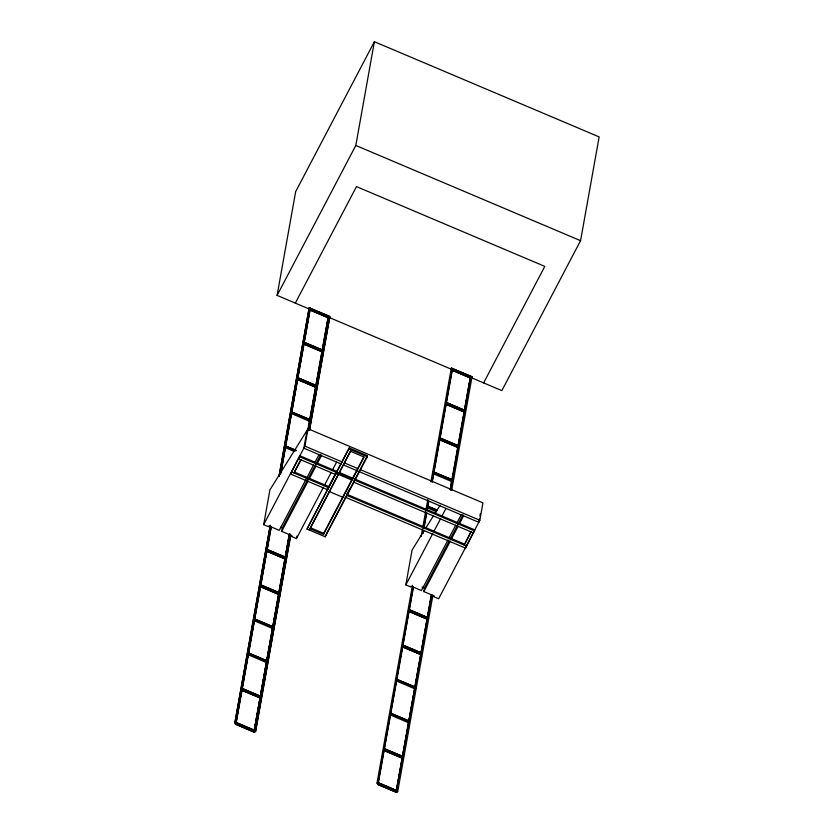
<?xml version="1.0" encoding="UTF-8"?>
<svg xmlns="http://www.w3.org/2000/svg" width="834" height="834" viewBox="0 0 834 834"><rect width="100%" height="100%" fill="white"/><g stroke="black" fill="none" stroke-linecap="round" stroke-linejoin="round"><path stroke-width="1.25" d="M309.508 430.261L329.868 316.513L309.216 307.767L310.165 308.351L309.716 309.216L277.096 295.392L295.663 191.632L374.383 41.7L599.146 136.912L580.568 240.682L501.849 390.614L471.637 377.812M313.605 464.934L279.265 530.341L268.944 525.962L268.538 526.723L263.68 524.659L269.903 489.902L308.017 428.77L482.959 502.881L479.852 520.26L438.632 598.781L433.774 596.717L434.17 595.956L423.839 591.587L424.464 588.106L449.161 541.068M289.857 533.552L254.026 732.085L235.438 724.204L235.886 723.349L234.854 722.911L270.237 525.232M278.994 476.339L309.133 307.913M234.854 722.911L270.091 526.358M279.067 476.193L309.216 307.767M235.438 724.204L236.804 716.583M237.263 714.04L238.399 707.68M238.858 705.137L239.306 702.593M239.765 700.049L240.901 693.69M242.037 687.331L242.496 684.787M242.955 682.243L243.403 679.7M243.862 677.156L244.31 674.612M244.769 672.068L245.227 669.525M246.364 663.176L246.822 660.632M247.271 658.089L248.407 651.729M248.866 649.186L249.324 646.642M249.773 644.098L250.919 637.739M251.368 635.195L252.504 628.836M252.963 626.292L253.421 623.749M254.662 616.816L255.11 614.272M255.569 611.729L256.705 605.369M257.164 602.826L259.207 591.389M259.666 588.846L260.125 586.302M260.573 583.758L261.032 581.215M261.49 578.671L262.627 572.312M263.085 569.768L263.534 567.224M263.992 564.681L265.129 558.321M265.587 555.778L266.494 550.701M267.172 546.885L267.631 544.341M268.089 541.798L269.226 535.438M269.684 532.895L270.133 530.351M280.485 472.555L280.933 470.011M281.392 467.467L281.85 464.924M282.299 462.38L283.435 456.021M283.894 453.477L285.03 447.118M285.489 444.574L285.947 442.03M286.396 439.487L286.854 436.943M287.303 434.41L287.761 431.866M288.898 425.507L289.356 422.963M289.815 420.419L290.951 414.06M291.285 412.215L291.733 409.671M292.192 407.128L292.64 404.584M293.099 402.04L293.558 399.496M294.006 396.953L295.153 390.593M295.601 388.05L297.655 376.603M298.103 374.059L299.25 367.711M299.698 365.167L300.157 362.623M301.293 356.264L301.752 353.72M302.2 351.177L302.659 348.633M303.117 346.089L303.566 343.545M304.024 341.002L305.161 334.642M305.619 332.099L306.078 329.555M306.526 327.011L307.663 320.652M308.121 318.119L309.258 311.76M238.576 707.753L235.626 724.287L236.158 723.276M239.035 705.21L241.089 693.763M241.714 690.218L242.246 689.207L260.469 696.932L259.937 697.943L241.714 690.218L259.958 697.839M242.225 687.414L242.673 684.87M243.132 682.327L243.591 679.783M244.039 677.239L247.906 655.618M249.053 649.259L251.097 637.812M251.555 635.279L252.692 628.919M253.15 626.376L253.599 623.832M254.182 620.611L254.693 619.693M254.839 616.899L256.893 605.453M257.341 602.909L259.395 591.462M259.854 588.919L266.671 550.774M267.36 546.958L269.403 535.511M269.862 532.968L270.998 526.608M281.569 467.54L283.623 456.094M284.081 453.56L285.218 447.201M285.666 444.658L286.125 442.114M286.583 439.57L291.129 414.133M291.462 412.288L297.154 380.502M297.331 379.501L315.575 387.112L316.086 386.205L297.863 378.49L297.331 379.501L315.554 387.216L316.023 386.257L297.801 378.532M297.602 377.958L299.427 367.784M299.886 365.24L301.929 353.793M302.388 351.25L309.445 311.833M235.886 723.349L271.04 526.942M280.474 474.233L310.165 308.351M271.3 526.869L236.095 723.318L254.318 731.043L253.849 732.002L235.636 724.183M280.964 472.888L310.425 308.278L309.894 309.289M327.772 489.777L290.618 474.035L290.805 472.993M291.869 470.97L291.681 472.013L328.846 487.754M323.456 487.192L296.487 538.556L291.629 536.502L292.025 535.741L281.694 531.362L282.319 527.891L320.871 454.457M298.791 457.803L298.603 458.846L335.768 474.588M290.618 474.035L299.854 455.771L336.999 471.512M277.096 295.392L355.805 145.46L374.383 41.7M306.954 430.803L303.837 448.181L340.981 463.912M253.849 732.002L289.221 534.333M263.68 524.659L304.9 446.148L328.116 317.014M254.026 732.085L284.853 559.843M285.311 557.3L289.408 534.406M307.944 430.834L310.112 419.575M309.873 420.086L315.554 388.3M316.013 385.756L328.304 317.087M254.318 731.043L289.534 534.594M308.299 429.75L328.648 315.992L310.352 308.434M308.392 429.979L328.752 316.222L329.784 316.659L309.424 430.407M254.485 731.22L255.517 731.658L290.659 535.261M255.517 731.658L290.743 535.105M296.487 538.556L296.925 536.074M307.016 529.058L349.217 447.973L367.44 455.698L367.262 456.74L325.239 536.783L307.016 529.058L349.217 447.973M309.445 530.09L309.633 529.048M310.154 528.746L310.342 527.703L323.696 533.364L323.519 534.406L310.154 528.746L350.947 450.35L310.936 526.567M326.886 490.528L336.112 472.263L335.925 473.305L351.865 480.061M325.239 536.783L325.427 535.741M325.948 535.438L326.136 534.396M345.109 498.242L345.297 497.2M354.148 481.02L354.335 479.977M366.553 458.085L366.741 457.042M447.921 540.067L421.41 590.555L411.089 586.177L410.693 586.938L405.824 584.884L412.048 550.127L424.183 530.539M431.678 594.809L396.171 792.3L377.583 784.429L378.042 783.564L376.999 783.126L412.465 585.301M421.139 536.554L422.577 528.777M422.953 526.39L427.811 499.535M430.917 481.875L451.361 367.982L472.013 376.728L451.653 490.475M378.271 780.614L379.407 774.254M379.856 771.711L381.002 765.351M381.451 762.808L383.504 751.361M383.953 748.817L384.411 746.274M385.548 739.925L386.006 737.381M386.465 734.837L386.913 732.294M387.372 729.75L387.831 727.206M388.279 724.663L389.415 718.303M390.562 711.944L391.01 709.4M391.469 706.857L391.928 704.313M392.376 701.769L393.512 695.41M393.971 692.866L395.108 686.518M395.566 683.974L396.014 681.43M396.348 679.574L397.714 671.954M398.172 669.41L399.309 663.051M399.767 660.507L400.216 657.963M400.674 655.42L401.133 652.876M402.269 646.517L402.718 643.973M403.176 641.429L403.635 638.886M404.083 636.342L405.23 629.983M405.678 627.439L406.137 624.906M406.596 622.362L407.732 616.003M408.18 613.459L409.327 607.1M409.775 604.556L410.234 602.012M410.693 599.469L411.829 593.11M412.277 590.566L412.736 588.022M423.995 525.139L426.038 513.692M427.404 506.071L428.311 500.984M432.408 478.091L433.326 473.003M434.107 468.614L436.161 457.168M436.609 454.624L437.746 448.265M438.204 445.721L439.341 439.372M439.799 436.828L440.258 434.285M440.706 431.741L441.843 425.382M442.301 422.838L442.76 420.294M443.208 417.751L443.667 415.207M444.126 412.663L445.262 406.304M445.71 403.76L446.169 401.217M446.628 398.673L447.764 392.324M448.223 389.78L450.266 378.334M450.725 375.79L452.309 368.565L451.361 367.982M413.184 587.167L377.771 784.502L378.302 783.491M422.848 533.176L423.307 530.632M423.766 528.099L426.487 512.837M426.945 510.293L428.499 501.057M432.179 481.041L452.309 368.565M413.456 587.084L378.24 783.533L396.463 791.257M423.109 533.103L423.568 530.56M424.026 528.016L426.758 512.764M427.206 510.22L428.801 501.317M432.221 482.24L452.57 368.492L452.038 369.504M377.781 784.398L396.014 792.123L431.366 594.548M450.131 489.704L470.261 377.229M396.171 792.3L427.227 618.786M427.55 617.577L409.4 609.706L427.623 617.431L427.446 618.171L409.213 610.446M427.686 616.243L431.553 594.632M450.548 488.505L451.726 480.801M452.07 480.53L470.449 377.302M450.537 490.194L470.793 376.217L470.616 376.958L452.393 369.233L451.913 370.202L470.147 377.927L470.678 376.905L452.445 369.191M396.63 791.435L397.662 791.873L432.888 595.32M470.73 531.988L464.204 545.102L471.116 531.925M345.745 497.387L465.57 548.157L465.758 547.114M466.821 545.082L466.633 546.124L346.819 495.365M473.733 531.915L473.545 532.957L353.731 482.198M465.57 548.157L474.796 529.892L339.396 472.524M479.456 518.571L478.789 522.293L343.379 464.924M479.894 516.079L480.342 513.598M295.319 303.117L356.483 186.607L544.8 266.39L483.626 382.889M310.3 308.976L309.768 309.987L327.991 317.702L328.523 316.691L310.3 308.976L328.471 316.743M303.68 344.046L321.903 351.771L322.435 350.749L304.212 343.035M291.358 412.861L291.89 411.85M291.233 413.56L291.764 412.549M285.134 447.618L285.666 446.607M309.477 421.18L309.925 420.315M309.456 421.285L309.987 420.263M294.882 470.897L300.636 459.93M301.032 459.868L294.11 473.045L294.298 472.002L329.034 486.712M314.804 462.641L319.026 454.613M281.694 531.362L308.205 480.884M309.404 478.591L316.034 465.966M317.243 463.673L321.455 455.635M324.655 484.908L331.244 472.346M332.443 470.063L336.644 462.078M254.818 619.005L273.041 626.72M248.063 654.773L248.595 653.762M272.384 628.429L272.916 627.418M323.696 533.364L363.707 457.147M323.519 534.406L364.124 457.053L350.76 451.392M346.496 494.906L349.509 489.162M326.73 533.249L359.569 470.689M360.768 468.416L367.44 455.698M472.013 376.728L470.897 376.447M464.58 410.974L464.048 411.986L445.825 404.261L446.357 403.249L464.58 410.974L446.294 403.302M434.034 472.065L452.257 479.79M433.399 473.67L433.847 472.815M433.378 473.775L433.909 472.763M458.231 446.419L457.699 447.441L439.476 439.716L440.008 438.705L458.231 446.419L439.945 438.747M427.279 507.843L427.811 506.822M451.601 481.499L452.132 480.488M405.824 584.884L432.794 533.51M433.993 531.227L440.592 518.665M441.791 516.382L445.981 508.396M449.119 537.774L455.75 525.149M456.959 522.855L461.171 514.828M450.37 538.774L463.016 514.672M423.839 591.587L450.35 541.099M451.548 538.806L458.179 526.181M459.388 523.888L463.6 515.86M402.937 645.85L402.405 646.871L420.628 654.586L421.16 653.575L402.874 645.902M396.431 680.231L396.963 679.22M396.838 679.918L396.306 680.93L414.707 688.728L415.165 687.862L416.27 688.154L395.545 679.554L396.577 679.991M390.208 714.988L390.739 713.977L408.962 721.691L408.431 722.713L390.229 714.884M415.186 686.935L414.832 688.029M414.529 688.644L415.061 687.633M384.391 749.432L383.859 750.444L402.092 758.158L402.624 757.147L384.338 749.474M376.999 783.126L397.662 791.873M395.994 792.227L396.525 791.205M425.569 528.339L433.18 516.267M435.254 512.973L440.102 505.289M355.805 145.46L580.568 240.682M452.497 368.649L470.72 376.363M320.506 313.782L324.103 315.304M326.501 316.326L456.042 371.203M458.439 372.214L462.036 373.747M309.789 309.883L328.012 317.598M451.934 370.098L470.157 377.823M304.149 343.076L322.372 350.801M303.691 343.942L321.914 351.667M445.836 404.156L464.069 411.881M439.497 439.612L457.72 447.337M291.629 411.923L290.597 411.485L311.332 420.086L310.217 419.804M291.806 412.006L310.039 419.721M433.774 472.148L432.742 471.71L453.477 480.301L452.362 480.019M291.504 412.622L290.472 412.184L311.207 420.784L310.092 420.492M291.254 413.456L309.643 421.358M349.029 449.015L367.262 456.74M304.9 446.148L342.044 461.89M344.442 462.901L357.63 468.489M360.027 469.5L479.852 520.26M296.049 450.256L285.718 446.065L295.966 450.412M437.047 509.991L427.863 506.28L436.974 510.147M285.614 446.659L295.924 450.954M436.933 510.689L427.759 506.874L427.3 507.739L436.401 511.701M285.155 447.514L294.246 451.486M299.667 456.813L352.386 479.154M354.784 480.165L474.609 530.935M347.007 494.322L464.392 544.06M329.159 491.487L342.826 497.272M280.704 527.203L282.319 527.891M422.035 587.073L424.464 588.106M267.068 550.231L285.291 557.956M266.619 551.097L284.842 558.811M408.764 611.312L426.987 619.026M260.271 586.542L278.493 594.267M402.415 646.767L420.649 654.481M254.558 619.078L253.526 618.64L274.25 627.241L273.145 626.949M396.703 679.293L395.67 678.855L416.395 687.456L415.29 687.164M396.88 679.376L415.103 687.091M248.532 653.804L266.817 661.477L266.286 662.488L248.084 654.669M383.88 750.339L402.103 758.054M234.938 722.755L255.59 731.512M304.337 342.336L322.56 350.061L304.337 342.336M297.988 377.792L316.211 385.506L297.988 377.792M267.255 549.491L285.478 557.206L267.255 549.491M267.13 550.179L266.599 551.201L284.821 558.916L285.353 557.904L267.13 550.179M260.906 584.936L279.14 592.661L260.906 584.936M260.792 585.635L260.26 586.646L278.483 594.371L279.015 593.36L260.729 585.687M253.473 619.182L254.433 619.777L253.974 620.632L272.562 628.502L273.02 627.648L274.125 627.929L253.473 619.182M248.72 653.064L266.943 660.789L248.72 653.064M242.371 688.519L260.594 696.234L242.371 688.519M236.283 722.578L254.506 730.292L236.283 722.578M446.482 402.561L464.705 410.276L446.482 402.561M440.133 438.006L458.356 445.731L440.133 438.006M432.7 472.252L433.649 472.836L433.2 473.702L451.788 481.572L452.236 480.718L453.352 480.999L432.7 472.252M409.275 610.405L408.743 611.416L426.966 619.13L427.498 618.119L409.275 610.405M403.062 645.162L421.285 652.876L403.062 645.162M390.865 713.279L409.087 721.003L390.865 713.279M384.516 748.734L402.739 756.448L384.516 748.734M378.428 782.792L396.65 790.517L378.428 782.792"/></g></svg>
